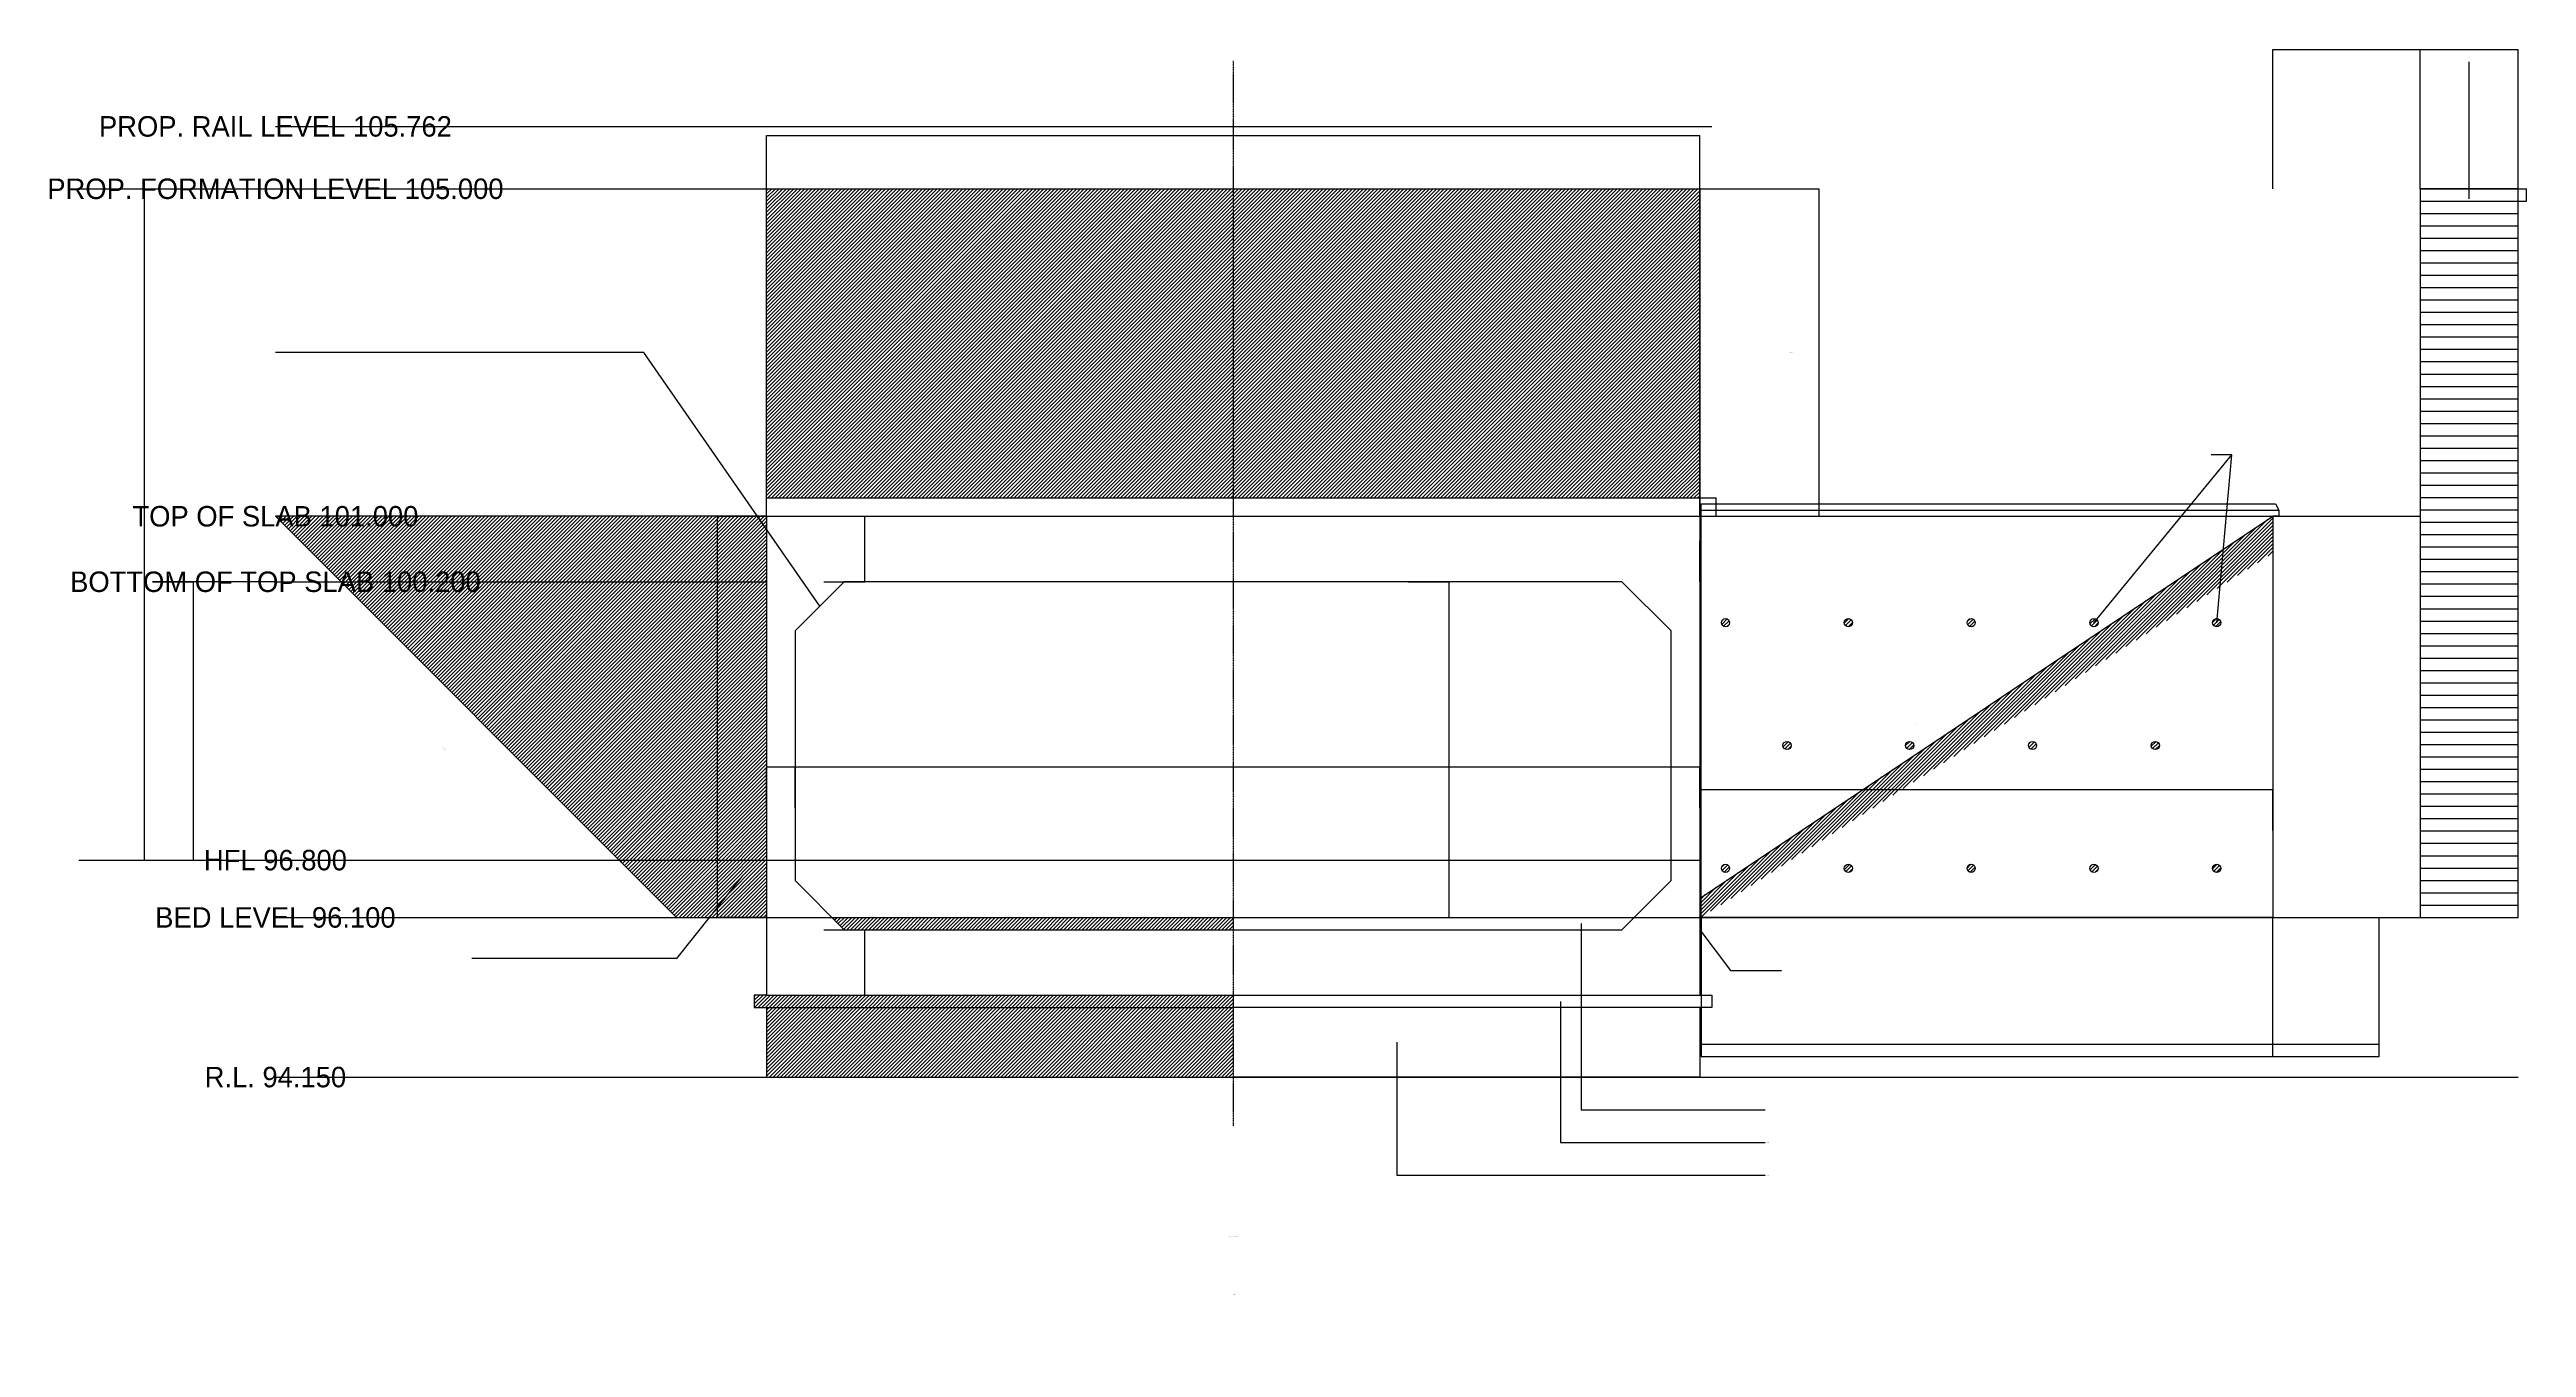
# Model space of a CAD drawing. Header units: millimetres. Extents: x -14460 to 15800, y 90848 to 106700.
import ezdxf
from ezdxf.enums import TextEntityAlignment as Align

# ---------------------------------------------------------------- set-up
doc = ezdxf.new("R2010")
doc.units = ezdxf.units.MM
doc.linetypes.add('CENTER', pattern=[5.08, 3.175, -0.635, 0.635, -0.635])
for name, color, linetype in [('BRG-CENTRE', 7, 'CENTER'), ('BRG-GROUND', 7, 'Continuous'), ('BRG-HIDDEN', 7, 'Continuous'), ('BRG-LEVEL', 7, 'Continuous'), ('BRG-OUTLINE', 7, 'Continuous'), ('BRG-SECONDARY', 7, 'Continuous'), ('BRG-WATER', 7, 'Continuous'), ('DIM', 7, 'Continuous'), ('HATCH', 7, 'Continuous'), ('TEXT', 7, 'Continuous')]:
    doc.layers.add(name, color=color, linetype=linetype)
doc.styles.add('OpenSansCondensed-Light', font='OpenSansCondensed-Light.ttf')
doc.dimstyles.new('EZDXF', dxfattribs={"dimtxt": 0.25, "dimasz": 0.175, "dimexe": 0.375, "dimexo": 0.125, "dimgap": 0.1, "dimtad": 1, "dimlfac": 100, "dimzin": 12, "dimdsep": 46, "dimtxsty": 'OpenSansCondensed-Light', "dimblk": 'ARCHTICK', "dimcen": 2.5, "dimazin": 3, "dimtfac": 0.5, "dimtmove": 2, "dimatfit": 3})

# ---------------------------------------------------------------- blocks, each defined once
blk = doc.blocks.new('_ARCHTICK')
at = {"color": 0, "linetype": 'BYBLOCK', "const_width": 0.15}
blk.add_lwpolyline([(-0.5, -0.5), (0.5, 0.5)], dxfattribs=at)

msp = doc.modelspace()

# ---------------------------------------------------------------- hatches: boundary and pattern name
at = {"layer": 'HATCH'}
h = msp.add_hatch(dxfattribs=at)
h.set_pattern_fill('ANSI31', scale=10)
h.paths.add_polyline_path([(-5700, 105000), (5700, 105000), (5700, 101225), (-5700, 101225)])
h = msp.add_hatch(dxfattribs=at)
h.set_pattern_fill('ANSI31', scale=10)
h.paths.add_polyline_path([(-11700, 101000), (-6300, 101000), (-6300, 96100), (-6800, 96100)])
h = msp.add_hatch(dxfattribs=at)
h.set_pattern_fill('ANSI31', scale=10)
h.paths.add_polyline_path([(-6300, 101000), (-5700, 101000), (-5700, 96100), (-6300, 96100)])
h = msp.add_hatch(dxfattribs=at)
h.set_pattern_fill('ANSI31', scale=10)
h.paths.add_polyline_path([(5716, 96344), (12700, 101000), (12700, 100550), (5716, 96100)])
h = msp.add_hatch(dxfattribs=at)
h.set_pattern_fill('ANSI31', scale=10)
h.paths.add_polyline_path([(6066, 99700), (6065.809735, 99704.357787), (6065.240388, 99708.682409), (6064.296291, 99712.940952), (6062.984631, 99717.101007), (6061.315389, 99721.130913), (6059.30127, 99725), (6056.957602, 99728.678822), (6054.302222, 99732.13938), (6051.355339, 99735.355339), (6048.13938, 99738.302222), (6044.678822, 99740.957602), (6041, 99743.30127), (6037.130913, 99745.315389), (6033.101007, 99746.984631), (6028.940952, 99748.296291), (6024.682409, 99749.240388), (6020.357787, 99749.809735), (6016, 99750), (6011.642213, 99749.809735), (6007.317591, 99749.240388), (6003.059048, 99748.296291), (5998.898993, 99746.984631), (5994.869087, 99745.315389), (5991, 99743.30127), (5987.321178, 99740.957602), (5983.86062, 99738.302222), (5980.644661, 99735.355339), (5977.697778, 99732.13938), (5975.042398, 99728.678822), (5972.69873, 99725), (5970.684611, 99721.130913), (5969.015369, 99717.101007), (5967.703709, 99712.940952), (5966.759612, 99708.682409), (5966.190265, 99704.357787), (5966, 99700), (5966.190265, 99695.642213), (5966.759612, 99691.317591), (5967.703709, 99687.059048), (5969.015369, 99682.898993), (5970.684611, 99678.869087), (5972.69873, 99675), (5975.042398, 99671.321178), (5977.697778, 99667.86062), (5980.644661, 99664.644661), (5983.86062, 99661.697778), (5987.321178, 99659.042398), (5991, 99656.69873), (5994.869087, 99654.684611), (5998.898993, 99653.015369), (6003.059048, 99651.703709), (6007.317591, 99650.759612), (6011.642213, 99650.190265), (6016, 99650), (6020.357787, 99650.190265), (6024.682409, 99650.759612), (6028.940952, 99651.703709), (6033.101007, 99653.015369), (6037.130913, 99654.684611), (6041, 99656.69873), (6044.678822, 99659.042398), (6048.13938, 99661.697778), (6051.355339, 99664.644661), (6054.302222, 99667.86062), (6056.957602, 99671.321178), (6059.30127, 99675), (6061.315389, 99678.869087), (6062.984631, 99682.898993), (6064.296291, 99687.059048), (6065.240388, 99691.317591), (6065.809735, 99695.642213)])
h = msp.add_hatch(dxfattribs=at)
h.set_pattern_fill('ANSI31', scale=10)
h.paths.add_polyline_path([(7566, 99700), (7565.809735, 99704.357787), (7565.240388, 99708.682409), (7564.296291, 99712.940952), (7562.984631, 99717.101007), (7561.315389, 99721.130913), (7559.30127, 99725), (7556.957602, 99728.678822), (7554.302222, 99732.13938), (7551.355339, 99735.355339), (7548.13938, 99738.302222), (7544.678822, 99740.957602), (7541, 99743.30127), (7537.130913, 99745.315389), (7533.101007, 99746.984631), (7528.940952, 99748.296291), (7524.682409, 99749.240388), (7520.357787, 99749.809735), (7516, 99750), (7511.642213, 99749.809735), (7507.317591, 99749.240388), (7503.059048, 99748.296291), (7498.898993, 99746.984631), (7494.869087, 99745.315389), (7491, 99743.30127), (7487.321178, 99740.957602), (7483.86062, 99738.302222), (7480.644661, 99735.355339), (7477.697778, 99732.13938), (7475.042398, 99728.678822), (7472.69873, 99725), (7470.684611, 99721.130913), (7469.015369, 99717.101007), (7467.703709, 99712.940952), (7466.759612, 99708.682409), (7466.190265, 99704.357787), (7466, 99700), (7466.190265, 99695.642213), (7466.759612, 99691.317591), (7467.703709, 99687.059048), (7469.015369, 99682.898993), (7470.684611, 99678.869087), (7472.69873, 99675), (7475.042398, 99671.321178), (7477.697778, 99667.86062), (7480.644661, 99664.644661), (7483.86062, 99661.697778), (7487.321178, 99659.042398), (7491, 99656.69873), (7494.869087, 99654.684611), (7498.898993, 99653.015369), (7503.059048, 99651.703709), (7507.317591, 99650.759612), (7511.642213, 99650.190265), (7516, 99650), (7520.357787, 99650.190265), (7524.682409, 99650.759612), (7528.940952, 99651.703709), (7533.101007, 99653.015369), (7537.130913, 99654.684611), (7541, 99656.69873), (7544.678822, 99659.042398), (7548.13938, 99661.697778), (7551.355339, 99664.644661), (7554.302222, 99667.86062), (7556.957602, 99671.321178), (7559.30127, 99675), (7561.315389, 99678.869087), (7562.984631, 99682.898993), (7564.296291, 99687.059048), (7565.240388, 99691.317591), (7565.809735, 99695.642213)])
h = msp.add_hatch(dxfattribs=at)
h.set_pattern_fill('ANSI31', scale=10)
h.paths.add_polyline_path([(9066, 99700), (9065.809735, 99704.357787), (9065.240388, 99708.682409), (9064.296291, 99712.940952), (9062.984631, 99717.101007), (9061.315389, 99721.130913), (9059.30127, 99725), (9056.957602, 99728.678822), (9054.302222, 99732.13938), (9051.355339, 99735.355339), (9048.13938, 99738.302222), (9044.678822, 99740.957602), (9041, 99743.30127), (9037.130913, 99745.315389), (9033.101007, 99746.984631), (9028.940952, 99748.296291), (9024.682409, 99749.240388), (9020.357787, 99749.809735), (9016, 99750), (9011.642213, 99749.809735), (9007.317591, 99749.240388), (9003.059048, 99748.296291), (8998.898993, 99746.984631), (8994.869087, 99745.315389), (8991, 99743.30127), (8987.321178, 99740.957602), (8983.86062, 99738.302222), (8980.644661, 99735.355339), (8977.697778, 99732.13938), (8975.042398, 99728.678822), (8972.69873, 99725), (8970.684611, 99721.130913), (8969.015369, 99717.101007), (8967.703709, 99712.940952), (8966.759612, 99708.682409), (8966.190265, 99704.357787), (8966, 99700), (8966.190265, 99695.642213), (8966.759612, 99691.317591), (8967.703709, 99687.059048), (8969.015369, 99682.898993), (8970.684611, 99678.869087), (8972.69873, 99675), (8975.042398, 99671.321178), (8977.697778, 99667.86062), (8980.644661, 99664.644661), (8983.86062, 99661.697778), (8987.321178, 99659.042398), (8991, 99656.69873), (8994.869087, 99654.684611), (8998.898993, 99653.015369), (9003.059048, 99651.703709), (9007.317591, 99650.759612), (9011.642213, 99650.190265), (9016, 99650), (9020.357787, 99650.190265), (9024.682409, 99650.759612), (9028.940952, 99651.703709), (9033.101007, 99653.015369), (9037.130913, 99654.684611), (9041, 99656.69873), (9044.678822, 99659.042398), (9048.13938, 99661.697778), (9051.355339, 99664.644661), (9054.302222, 99667.86062), (9056.957602, 99671.321178), (9059.30127, 99675), (9061.315389, 99678.869087), (9062.984631, 99682.898993), (9064.296291, 99687.059048), (9065.240388, 99691.317591), (9065.809735, 99695.642213)])
h = msp.add_hatch(dxfattribs=at)
h.set_pattern_fill('ANSI31', scale=10)
h.paths.add_polyline_path([(10566, 99700), (10565.809735, 99704.357787), (10565.240388, 99708.682409), (10564.296291, 99712.940952), (10562.984631, 99717.101007), (10561.315389, 99721.130913), (10559.30127, 99725), (10556.957602, 99728.678822), (10554.302222, 99732.13938), (10551.355339, 99735.355339), (10548.13938, 99738.302222), (10544.678822, 99740.957602), (10541, 99743.30127), (10537.130913, 99745.315389), (10533.101007, 99746.984631), (10528.940952, 99748.296291), (10524.682409, 99749.240388), (10520.357787, 99749.809735), (10516, 99750), (10511.642213, 99749.809735), (10507.317591, 99749.240388), (10503.059048, 99748.296291), (10498.898993, 99746.984631), (10494.869087, 99745.315389), (10491, 99743.30127), (10487.321178, 99740.957602), (10483.86062, 99738.302222), (10480.644661, 99735.355339), (10477.697778, 99732.13938), (10475.042398, 99728.678822), (10472.69873, 99725), (10470.684611, 99721.130913), (10469.015369, 99717.101007), (10467.703709, 99712.940952), (10466.759612, 99708.682409), (10466.190265, 99704.357787), (10466, 99700), (10466.190265, 99695.642213), (10466.759612, 99691.317591), (10467.703709, 99687.059048), (10469.015369, 99682.898993), (10470.684611, 99678.869087), (10472.69873, 99675), (10475.042398, 99671.321178), (10477.697778, 99667.86062), (10480.644661, 99664.644661), (10483.86062, 99661.697778), (10487.321178, 99659.042398), (10491, 99656.69873), (10494.869087, 99654.684611), (10498.898993, 99653.015369), (10503.059048, 99651.703709), (10507.317591, 99650.759612), (10511.642213, 99650.190265), (10516, 99650), (10520.357787, 99650.190265), (10524.682409, 99650.759612), (10528.940952, 99651.703709), (10533.101007, 99653.015369), (10537.130913, 99654.684611), (10541, 99656.69873), (10544.678822, 99659.042398), (10548.13938, 99661.697778), (10551.355339, 99664.644661), (10554.302222, 99667.86062), (10556.957602, 99671.321178), (10559.30127, 99675), (10561.315389, 99678.869087), (10562.984631, 99682.898993), (10564.296291, 99687.059048), (10565.240388, 99691.317591), (10565.809735, 99695.642213)])
h = msp.add_hatch(dxfattribs=at)
h.set_pattern_fill('ANSI31', scale=10)
h.paths.add_polyline_path([(12066, 99700), (12065.809735, 99704.357787), (12065.240388, 99708.682409), (12064.296291, 99712.940952), (12062.984631, 99717.101007), (12061.315389, 99721.130913), (12059.30127, 99725), (12056.957602, 99728.678822), (12054.302222, 99732.13938), (12051.355339, 99735.355339), (12048.13938, 99738.302222), (12044.678822, 99740.957602), (12041, 99743.30127), (12037.130913, 99745.315389), (12033.101007, 99746.984631), (12028.940952, 99748.296291), (12024.682409, 99749.240388), (12020.357787, 99749.809735), (12016, 99750), (12011.642213, 99749.809735), (12007.317591, 99749.240388), (12003.059048, 99748.296291), (11998.898993, 99746.984631), (11994.869087, 99745.315389), (11991, 99743.30127), (11987.321178, 99740.957602), (11983.86062, 99738.302222), (11980.644661, 99735.355339), (11977.697778, 99732.13938), (11975.042398, 99728.678822), (11972.69873, 99725), (11970.684611, 99721.130913), (11969.015369, 99717.101007), (11967.703709, 99712.940952), (11966.759612, 99708.682409), (11966.190265, 99704.357787), (11966, 99700), (11966.190265, 99695.642213), (11966.759612, 99691.317591), (11967.703709, 99687.059048), (11969.015369, 99682.898993), (11970.684611, 99678.869087), (11972.69873, 99675), (11975.042398, 99671.321178), (11977.697778, 99667.86062), (11980.644661, 99664.644661), (11983.86062, 99661.697778), (11987.321178, 99659.042398), (11991, 99656.69873), (11994.869087, 99654.684611), (11998.898993, 99653.015369), (12003.059048, 99651.703709), (12007.317591, 99650.759612), (12011.642213, 99650.190265), (12016, 99650), (12020.357787, 99650.190265), (12024.682409, 99650.759612), (12028.940952, 99651.703709), (12033.101007, 99653.015369), (12037.130913, 99654.684611), (12041, 99656.69873), (12044.678822, 99659.042398), (12048.13938, 99661.697778), (12051.355339, 99664.644661), (12054.302222, 99667.86062), (12056.957602, 99671.321178), (12059.30127, 99675), (12061.315389, 99678.869087), (12062.984631, 99682.898993), (12064.296291, 99687.059048), (12065.240388, 99691.317591), (12065.809735, 99695.642213)])
h = msp.add_hatch(dxfattribs=at)
h.set_pattern_fill('ANSI31', scale=10)
h.paths.add_polyline_path([(6816, 98200), (6815.809735, 98204.357787), (6815.240388, 98208.682409), (6814.296291, 98212.940952), (6812.984631, 98217.101007), (6811.315389, 98221.130913), (6809.30127, 98225), (6806.957602, 98228.678822), (6804.302222, 98232.13938), (6801.355339, 98235.355339), (6798.13938, 98238.302222), (6794.678822, 98240.957602), (6791, 98243.30127), (6787.130913, 98245.315389), (6783.101007, 98246.984631), (6778.940952, 98248.296291), (6774.682409, 98249.240388), (6770.357787, 98249.809735), (6766, 98250), (6761.642213, 98249.809735), (6757.317591, 98249.240388), (6753.059048, 98248.296291), (6748.898993, 98246.984631), (6744.869087, 98245.315389), (6741, 98243.30127), (6737.321178, 98240.957602), (6733.86062, 98238.302222), (6730.644661, 98235.355339), (6727.697778, 98232.13938), (6725.042398, 98228.678822), (6722.69873, 98225), (6720.684611, 98221.130913), (6719.015369, 98217.101007), (6717.703709, 98212.940952), (6716.759612, 98208.682409), (6716.190265, 98204.357787), (6716, 98200), (6716.190265, 98195.642213), (6716.759612, 98191.317591), (6717.703709, 98187.059048), (6719.015369, 98182.898993), (6720.684611, 98178.869087), (6722.69873, 98175), (6725.042398, 98171.321178), (6727.697778, 98167.86062), (6730.644661, 98164.644661), (6733.86062, 98161.697778), (6737.321178, 98159.042398), (6741, 98156.69873), (6744.869087, 98154.684611), (6748.898993, 98153.015369), (6753.059048, 98151.703709), (6757.317591, 98150.759612), (6761.642213, 98150.190265), (6766, 98150), (6770.357787, 98150.190265), (6774.682409, 98150.759612), (6778.940952, 98151.703709), (6783.101007, 98153.015369), (6787.130913, 98154.684611), (6791, 98156.69873), (6794.678822, 98159.042398), (6798.13938, 98161.697778), (6801.355339, 98164.644661), (6804.302222, 98167.86062), (6806.957602, 98171.321178), (6809.30127, 98175), (6811.315389, 98178.869087), (6812.984631, 98182.898993), (6814.296291, 98187.059048), (6815.240388, 98191.317591), (6815.809735, 98195.642213)])
h = msp.add_hatch(dxfattribs=at)
h.set_pattern_fill('ANSI31', scale=10)
h.paths.add_polyline_path([(8316, 98200), (8315.809735, 98204.357787), (8315.240388, 98208.682409), (8314.296291, 98212.940952), (8312.984631, 98217.101007), (8311.315389, 98221.130913), (8309.30127, 98225), (8306.957602, 98228.678822), (8304.302222, 98232.13938), (8301.355339, 98235.355339), (8298.13938, 98238.302222), (8294.678822, 98240.957602), (8291, 98243.30127), (8287.130913, 98245.315389), (8283.101007, 98246.984631), (8278.940952, 98248.296291), (8274.682409, 98249.240388), (8270.357787, 98249.809735), (8266, 98250), (8261.642213, 98249.809735), (8257.317591, 98249.240388), (8253.059048, 98248.296291), (8248.898993, 98246.984631), (8244.869087, 98245.315389), (8241, 98243.30127), (8237.321178, 98240.957602), (8233.86062, 98238.302222), (8230.644661, 98235.355339), (8227.697778, 98232.13938), (8225.042398, 98228.678822), (8222.69873, 98225), (8220.684611, 98221.130913), (8219.015369, 98217.101007), (8217.703709, 98212.940952), (8216.759612, 98208.682409), (8216.190265, 98204.357787), (8216, 98200), (8216.190265, 98195.642213), (8216.759612, 98191.317591), (8217.703709, 98187.059048), (8219.015369, 98182.898993), (8220.684611, 98178.869087), (8222.69873, 98175), (8225.042398, 98171.321178), (8227.697778, 98167.86062), (8230.644661, 98164.644661), (8233.86062, 98161.697778), (8237.321178, 98159.042398), (8241, 98156.69873), (8244.869087, 98154.684611), (8248.898993, 98153.015369), (8253.059048, 98151.703709), (8257.317591, 98150.759612), (8261.642213, 98150.190265), (8266, 98150), (8270.357787, 98150.190265), (8274.682409, 98150.759612), (8278.940952, 98151.703709), (8283.101007, 98153.015369), (8287.130913, 98154.684611), (8291, 98156.69873), (8294.678822, 98159.042398), (8298.13938, 98161.697778), (8301.355339, 98164.644661), (8304.302222, 98167.86062), (8306.957602, 98171.321178), (8309.30127, 98175), (8311.315389, 98178.869087), (8312.984631, 98182.898993), (8314.296291, 98187.059048), (8315.240388, 98191.317591), (8315.809735, 98195.642213)])
h = msp.add_hatch(dxfattribs=at)
h.set_pattern_fill('ANSI31', scale=10)
h.paths.add_polyline_path([(9816, 98200), (9815.809735, 98204.357787), (9815.240388, 98208.682409), (9814.296291, 98212.940952), (9812.984631, 98217.101007), (9811.315389, 98221.130913), (9809.30127, 98225), (9806.957602, 98228.678822), (9804.302222, 98232.13938), (9801.355339, 98235.355339), (9798.13938, 98238.302222), (9794.678822, 98240.957602), (9791, 98243.30127), (9787.130913, 98245.315389), (9783.101007, 98246.984631), (9778.940952, 98248.296291), (9774.682409, 98249.240388), (9770.357787, 98249.809735), (9766, 98250), (9761.642213, 98249.809735), (9757.317591, 98249.240388), (9753.059048, 98248.296291), (9748.898993, 98246.984631), (9744.869087, 98245.315389), (9741, 98243.30127), (9737.321178, 98240.957602), (9733.86062, 98238.302222), (9730.644661, 98235.355339), (9727.697778, 98232.13938), (9725.042398, 98228.678822), (9722.69873, 98225), (9720.684611, 98221.130913), (9719.015369, 98217.101007), (9717.703709, 98212.940952), (9716.759612, 98208.682409), (9716.190265, 98204.357787), (9716, 98200), (9716.190265, 98195.642213), (9716.759612, 98191.317591), (9717.703709, 98187.059048), (9719.015369, 98182.898993), (9720.684611, 98178.869087), (9722.69873, 98175), (9725.042398, 98171.321178), (9727.697778, 98167.86062), (9730.644661, 98164.644661), (9733.86062, 98161.697778), (9737.321178, 98159.042398), (9741, 98156.69873), (9744.869087, 98154.684611), (9748.898993, 98153.015369), (9753.059048, 98151.703709), (9757.317591, 98150.759612), (9761.642213, 98150.190265), (9766, 98150), (9770.357787, 98150.190265), (9774.682409, 98150.759612), (9778.940952, 98151.703709), (9783.101007, 98153.015369), (9787.130913, 98154.684611), (9791, 98156.69873), (9794.678822, 98159.042398), (9798.13938, 98161.697778), (9801.355339, 98164.644661), (9804.302222, 98167.86062), (9806.957602, 98171.321178), (9809.30127, 98175), (9811.315389, 98178.869087), (9812.984631, 98182.898993), (9814.296291, 98187.059048), (9815.240388, 98191.317591), (9815.809735, 98195.642213)])
h = msp.add_hatch(dxfattribs=at)
h.set_pattern_fill('ANSI31', scale=10)
h.paths.add_polyline_path([(11316, 98200), (11315.809735, 98204.357787), (11315.240388, 98208.682409), (11314.296291, 98212.940952), (11312.984631, 98217.101007), (11311.315389, 98221.130913), (11309.30127, 98225), (11306.957602, 98228.678822), (11304.302222, 98232.13938), (11301.355339, 98235.355339), (11298.13938, 98238.302222), (11294.678822, 98240.957602), (11291, 98243.30127), (11287.130913, 98245.315389), (11283.101007, 98246.984631), (11278.940952, 98248.296291), (11274.682409, 98249.240388), (11270.357787, 98249.809735), (11266, 98250), (11261.642213, 98249.809735), (11257.317591, 98249.240388), (11253.059048, 98248.296291), (11248.898993, 98246.984631), (11244.869087, 98245.315389), (11241, 98243.30127), (11237.321178, 98240.957602), (11233.86062, 98238.302222), (11230.644661, 98235.355339), (11227.697778, 98232.13938), (11225.042398, 98228.678822), (11222.69873, 98225), (11220.684611, 98221.130913), (11219.015369, 98217.101007), (11217.703709, 98212.940952), (11216.759612, 98208.682409), (11216.190265, 98204.357787), (11216, 98200), (11216.190265, 98195.642213), (11216.759612, 98191.317591), (11217.703709, 98187.059048), (11219.015369, 98182.898993), (11220.684611, 98178.869087), (11222.69873, 98175), (11225.042398, 98171.321178), (11227.697778, 98167.86062), (11230.644661, 98164.644661), (11233.86062, 98161.697778), (11237.321178, 98159.042398), (11241, 98156.69873), (11244.869087, 98154.684611), (11248.898993, 98153.015369), (11253.059048, 98151.703709), (11257.317591, 98150.759612), (11261.642213, 98150.190265), (11266, 98150), (11270.357787, 98150.190265), (11274.682409, 98150.759612), (11278.940952, 98151.703709), (11283.101007, 98153.015369), (11287.130913, 98154.684611), (11291, 98156.69873), (11294.678822, 98159.042398), (11298.13938, 98161.697778), (11301.355339, 98164.644661), (11304.302222, 98167.86062), (11306.957602, 98171.321178), (11309.30127, 98175), (11311.315389, 98178.869087), (11312.984631, 98182.898993), (11314.296291, 98187.059048), (11315.240388, 98191.317591), (11315.809735, 98195.642213)])
h = msp.add_hatch(dxfattribs=at)
h.set_pattern_fill('ANSI31', scale=10)
h.paths.add_polyline_path([(6066, 96700), (6065.809735, 96704.357787), (6065.240388, 96708.682409), (6064.296291, 96712.940952), (6062.984631, 96717.101007), (6061.315389, 96721.130913), (6059.30127, 96725), (6056.957602, 96728.678822), (6054.302222, 96732.13938), (6051.355339, 96735.355339), (6048.13938, 96738.302222), (6044.678822, 96740.957602), (6041, 96743.30127), (6037.130913, 96745.315389), (6033.101007, 96746.984631), (6028.940952, 96748.296291), (6024.682409, 96749.240388), (6020.357787, 96749.809735), (6016, 96750), (6011.642213, 96749.809735), (6007.317591, 96749.240388), (6003.059048, 96748.296291), (5998.898993, 96746.984631), (5994.869087, 96745.315389), (5991, 96743.30127), (5987.321178, 96740.957602), (5983.86062, 96738.302222), (5980.644661, 96735.355339), (5977.697778, 96732.13938), (5975.042398, 96728.678822), (5972.69873, 96725), (5970.684611, 96721.130913), (5969.015369, 96717.101007), (5967.703709, 96712.940952), (5966.759612, 96708.682409), (5966.190265, 96704.357787), (5966, 96700), (5966.190265, 96695.642213), (5966.759612, 96691.317591), (5967.703709, 96687.059048), (5969.015369, 96682.898993), (5970.684611, 96678.869087), (5972.69873, 96675), (5975.042398, 96671.321178), (5977.697778, 96667.86062), (5980.644661, 96664.644661), (5983.86062, 96661.697778), (5987.321178, 96659.042398), (5991, 96656.69873), (5994.869087, 96654.684611), (5998.898993, 96653.015369), (6003.059048, 96651.703709), (6007.317591, 96650.759612), (6011.642213, 96650.190265), (6016, 96650), (6020.357787, 96650.190265), (6024.682409, 96650.759612), (6028.940952, 96651.703709), (6033.101007, 96653.015369), (6037.130913, 96654.684611), (6041, 96656.69873), (6044.678822, 96659.042398), (6048.13938, 96661.697778), (6051.355339, 96664.644661), (6054.302222, 96667.86062), (6056.957602, 96671.321178), (6059.30127, 96675), (6061.315389, 96678.869087), (6062.984631, 96682.898993), (6064.296291, 96687.059048), (6065.240388, 96691.317591), (6065.809735, 96695.642213)])
h = msp.add_hatch(dxfattribs=at)
h.set_pattern_fill('ANSI31', scale=10)
h.paths.add_polyline_path([(7566, 96700), (7565.809735, 96704.357787), (7565.240388, 96708.682409), (7564.296291, 96712.940952), (7562.984631, 96717.101007), (7561.315389, 96721.130913), (7559.30127, 96725), (7556.957602, 96728.678822), (7554.302222, 96732.13938), (7551.355339, 96735.355339), (7548.13938, 96738.302222), (7544.678822, 96740.957602), (7541, 96743.30127), (7537.130913, 96745.315389), (7533.101007, 96746.984631), (7528.940952, 96748.296291), (7524.682409, 96749.240388), (7520.357787, 96749.809735), (7516, 96750), (7511.642213, 96749.809735), (7507.317591, 96749.240388), (7503.059048, 96748.296291), (7498.898993, 96746.984631), (7494.869087, 96745.315389), (7491, 96743.30127), (7487.321178, 96740.957602), (7483.86062, 96738.302222), (7480.644661, 96735.355339), (7477.697778, 96732.13938), (7475.042398, 96728.678822), (7472.69873, 96725), (7470.684611, 96721.130913), (7469.015369, 96717.101007), (7467.703709, 96712.940952), (7466.759612, 96708.682409), (7466.190265, 96704.357787), (7466, 96700), (7466.190265, 96695.642213), (7466.759612, 96691.317591), (7467.703709, 96687.059048), (7469.015369, 96682.898993), (7470.684611, 96678.869087), (7472.69873, 96675), (7475.042398, 96671.321178), (7477.697778, 96667.86062), (7480.644661, 96664.644661), (7483.86062, 96661.697778), (7487.321178, 96659.042398), (7491, 96656.69873), (7494.869087, 96654.684611), (7498.898993, 96653.015369), (7503.059048, 96651.703709), (7507.317591, 96650.759612), (7511.642213, 96650.190265), (7516, 96650), (7520.357787, 96650.190265), (7524.682409, 96650.759612), (7528.940952, 96651.703709), (7533.101007, 96653.015369), (7537.130913, 96654.684611), (7541, 96656.69873), (7544.678822, 96659.042398), (7548.13938, 96661.697778), (7551.355339, 96664.644661), (7554.302222, 96667.86062), (7556.957602, 96671.321178), (7559.30127, 96675), (7561.315389, 96678.869087), (7562.984631, 96682.898993), (7564.296291, 96687.059048), (7565.240388, 96691.317591), (7565.809735, 96695.642213)])
h = msp.add_hatch(dxfattribs=at)
h.set_pattern_fill('ANSI31', scale=10)
h.paths.add_polyline_path([(9066, 96700), (9065.809735, 96704.357787), (9065.240388, 96708.682409), (9064.296291, 96712.940952), (9062.984631, 96717.101007), (9061.315389, 96721.130913), (9059.30127, 96725), (9056.957602, 96728.678822), (9054.302222, 96732.13938), (9051.355339, 96735.355339), (9048.13938, 96738.302222), (9044.678822, 96740.957602), (9041, 96743.30127), (9037.130913, 96745.315389), (9033.101007, 96746.984631), (9028.940952, 96748.296291), (9024.682409, 96749.240388), (9020.357787, 96749.809735), (9016, 96750), (9011.642213, 96749.809735), (9007.317591, 96749.240388), (9003.059048, 96748.296291), (8998.898993, 96746.984631), (8994.869087, 96745.315389), (8991, 96743.30127), (8987.321178, 96740.957602), (8983.86062, 96738.302222), (8980.644661, 96735.355339), (8977.697778, 96732.13938), (8975.042398, 96728.678822), (8972.69873, 96725), (8970.684611, 96721.130913), (8969.015369, 96717.101007), (8967.703709, 96712.940952), (8966.759612, 96708.682409), (8966.190265, 96704.357787), (8966, 96700), (8966.190265, 96695.642213), (8966.759612, 96691.317591), (8967.703709, 96687.059048), (8969.015369, 96682.898993), (8970.684611, 96678.869087), (8972.69873, 96675), (8975.042398, 96671.321178), (8977.697778, 96667.86062), (8980.644661, 96664.644661), (8983.86062, 96661.697778), (8987.321178, 96659.042398), (8991, 96656.69873), (8994.869087, 96654.684611), (8998.898993, 96653.015369), (9003.059048, 96651.703709), (9007.317591, 96650.759612), (9011.642213, 96650.190265), (9016, 96650), (9020.357787, 96650.190265), (9024.682409, 96650.759612), (9028.940952, 96651.703709), (9033.101007, 96653.015369), (9037.130913, 96654.684611), (9041, 96656.69873), (9044.678822, 96659.042398), (9048.13938, 96661.697778), (9051.355339, 96664.644661), (9054.302222, 96667.86062), (9056.957602, 96671.321178), (9059.30127, 96675), (9061.315389, 96678.869087), (9062.984631, 96682.898993), (9064.296291, 96687.059048), (9065.240388, 96691.317591), (9065.809735, 96695.642213)])
h = msp.add_hatch(dxfattribs=at)
h.set_pattern_fill('ANSI31', scale=10)
h.paths.add_polyline_path([(10566, 96700), (10565.809735, 96704.357787), (10565.240388, 96708.682409), (10564.296291, 96712.940952), (10562.984631, 96717.101007), (10561.315389, 96721.130913), (10559.30127, 96725), (10556.957602, 96728.678822), (10554.302222, 96732.13938), (10551.355339, 96735.355339), (10548.13938, 96738.302222), (10544.678822, 96740.957602), (10541, 96743.30127), (10537.130913, 96745.315389), (10533.101007, 96746.984631), (10528.940952, 96748.296291), (10524.682409, 96749.240388), (10520.357787, 96749.809735), (10516, 96750), (10511.642213, 96749.809735), (10507.317591, 96749.240388), (10503.059048, 96748.296291), (10498.898993, 96746.984631), (10494.869087, 96745.315389), (10491, 96743.30127), (10487.321178, 96740.957602), (10483.86062, 96738.302222), (10480.644661, 96735.355339), (10477.697778, 96732.13938), (10475.042398, 96728.678822), (10472.69873, 96725), (10470.684611, 96721.130913), (10469.015369, 96717.101007), (10467.703709, 96712.940952), (10466.759612, 96708.682409), (10466.190265, 96704.357787), (10466, 96700), (10466.190265, 96695.642213), (10466.759612, 96691.317591), (10467.703709, 96687.059048), (10469.015369, 96682.898993), (10470.684611, 96678.869087), (10472.69873, 96675), (10475.042398, 96671.321178), (10477.697778, 96667.86062), (10480.644661, 96664.644661), (10483.86062, 96661.697778), (10487.321178, 96659.042398), (10491, 96656.69873), (10494.869087, 96654.684611), (10498.898993, 96653.015369), (10503.059048, 96651.703709), (10507.317591, 96650.759612), (10511.642213, 96650.190265), (10516, 96650), (10520.357787, 96650.190265), (10524.682409, 96650.759612), (10528.940952, 96651.703709), (10533.101007, 96653.015369), (10537.130913, 96654.684611), (10541, 96656.69873), (10544.678822, 96659.042398), (10548.13938, 96661.697778), (10551.355339, 96664.644661), (10554.302222, 96667.86062), (10556.957602, 96671.321178), (10559.30127, 96675), (10561.315389, 96678.869087), (10562.984631, 96682.898993), (10564.296291, 96687.059048), (10565.240388, 96691.317591), (10565.809735, 96695.642213)])
h = msp.add_hatch(dxfattribs=at)
h.set_pattern_fill('ANSI31', scale=10)
h.paths.add_polyline_path([(12066, 96700), (12065.809735, 96704.357787), (12065.240388, 96708.682409), (12064.296291, 96712.940952), (12062.984631, 96717.101007), (12061.315389, 96721.130913), (12059.30127, 96725), (12056.957602, 96728.678822), (12054.302222, 96732.13938), (12051.355339, 96735.355339), (12048.13938, 96738.302222), (12044.678822, 96740.957602), (12041, 96743.30127), (12037.130913, 96745.315389), (12033.101007, 96746.984631), (12028.940952, 96748.296291), (12024.682409, 96749.240388), (12020.357787, 96749.809735), (12016, 96750), (12011.642213, 96749.809735), (12007.317591, 96749.240388), (12003.059048, 96748.296291), (11998.898993, 96746.984631), (11994.869087, 96745.315389), (11991, 96743.30127), (11987.321178, 96740.957602), (11983.86062, 96738.302222), (11980.644661, 96735.355339), (11977.697778, 96732.13938), (11975.042398, 96728.678822), (11972.69873, 96725), (11970.684611, 96721.130913), (11969.015369, 96717.101007), (11967.703709, 96712.940952), (11966.759612, 96708.682409), (11966.190265, 96704.357787), (11966, 96700), (11966.190265, 96695.642213), (11966.759612, 96691.317591), (11967.703709, 96687.059048), (11969.015369, 96682.898993), (11970.684611, 96678.869087), (11972.69873, 96675), (11975.042398, 96671.321178), (11977.697778, 96667.86062), (11980.644661, 96664.644661), (11983.86062, 96661.697778), (11987.321178, 96659.042398), (11991, 96656.69873), (11994.869087, 96654.684611), (11998.898993, 96653.015369), (12003.059048, 96651.703709), (12007.317591, 96650.759612), (12011.642213, 96650.190265), (12016, 96650), (12020.357787, 96650.190265), (12024.682409, 96650.759612), (12028.940952, 96651.703709), (12033.101007, 96653.015369), (12037.130913, 96654.684611), (12041, 96656.69873), (12044.678822, 96659.042398), (12048.13938, 96661.697778), (12051.355339, 96664.644661), (12054.302222, 96667.86062), (12056.957602, 96671.321178), (12059.30127, 96675), (12061.315389, 96678.869087), (12062.984631, 96682.898993), (12064.296291, 96687.059048), (12065.240388, 96691.317591), (12065.809735, 96695.642213)])
h = msp.add_hatch(dxfattribs=at)
h.set_pattern_fill('ANSI31', scale=10)
h.paths.add_polyline_path([(-4750, 95950), (0, 95950), (0, 96100), (-4900, 96100)])
h = msp.add_hatch(dxfattribs=at)
h.set_pattern_fill('ANSI31', scale=10)
h.paths.add_polyline_path([(-5850, 95150), (0, 95150), (0, 95000), (-5850, 95000)])
h = msp.add_hatch(dxfattribs=at)
h.set_pattern_fill('ANSI31', scale=10)
h.paths.add_polyline_path([(-5700, 95000), (0, 95000), (0, 94150), (-5700, 94150)])

# ---------------------------------------------------------------- linework, layer by layer
at = {"layer": 'BRG-CENTRE'}
msp.add_lwpolyline([(0, 106562), (0, 93550)], dxfattribs=at)
at = {"layer": 'BRG-GROUND'}
for points in [[(-5700, 101000), (-11700, 101000), (-6800, 96100), (-5700, 96100)], [(5716, 96344), (12700, 101000)]]:
    msp.add_lwpolyline(points, dxfattribs=at)
at = {"layer": 'BRG-HIDDEN'}
for points in [[(-5700, 105762), (5850, 105762)], [(-5700, 101000), (-5700, 105000), (5700, 105000), (5700, 101000)], [(-5700, 96100), (15700, 96100)], [(5716, 96100), (5716, 94550), (12700, 94550), (12700, 96100)], [(0, 95150), (5700, 95150)], [(5700, 95150), (5850, 95150), (5850, 95000), (0, 95000)], [(5700, 95000), (5700, 94150), (0, 94150)], [(5716, 94550), (5716, 94400), (12700, 94400), (12700, 94550)], [(-11700, 94150), (15700, 94150)]]:
    msp.add_lwpolyline(points, dxfattribs=at)
at = {"layer": 'BRG-LEVEL'}
for points in [[(-11700, 105762), (-5700, 105762)], [(-14100, 105000), (-5700, 105000)], [(-11700, 100200), (-5700, 100200)], [(-11700, 96100), (-6800, 96100)]]:
    msp.add_lwpolyline(points, dxfattribs=at)
at = {"layer": 'BRG-OUTLINE'}
for points in [[(5716, 101075), (5716, 101150), (12735.25, 101150), (12775, 101075)], [(5716, 101000), (5716, 101075), (12775, 101075), (12775, 101000), (12700, 101000)], [(-5700, 101000), (5700, 101000)], [(-5700, 101000), (-5700, 95150)], [(5700, 101000), (5700, 95150)], [(-5700, 95150), (-5850, 95150), (-5850, 95000), (0, 95000)], [(-5700, 95150), (0, 95150)]]:
    msp.add_lwpolyline(points, dxfattribs=at)
for points in [[(5716, 101000), (12700, 101000), (12700, 96100), (5716, 96100)], [(-4750, 95950), (4750, 95950), (5350, 96550), (5350, 99600), (4750, 100200), (-4750, 100200), (-5350, 99600), (-5350, 96550)]]:
    msp.add_lwpolyline(points, close=True, dxfattribs=at)
for centre in [(6016, 99700), (7516, 99700), (9016, 99700), (10516, 99700), (12016, 99700), (6766, 98200), (8266, 98200), (9766, 98200), (11266, 98200), (6016, 96700), (7516, 96700), (9016, 96700), (10516, 96700), (12016, 96700)]:
    msp.add_circle(centre, 50, dxfattribs=at)
at = {"layer": 'BRG-SECONDARY'}
for points in [[(14500, 96100), (15700, 96100), (15700, 105000), (14500, 105000)], [(-6300, 101000), (-5700, 101000), (-5700, 96100), (-6300, 96100)]]:
    msp.add_lwpolyline(points, close=True, dxfattribs=at)
for points in [[(14500, 104849.152542), (15700, 104849.152542)], [(14500, 104698.305085), (15700, 104698.305085)], [(14500, 104547.457627), (15700, 104547.457627)], [(14500, 104396.610169), (15700, 104396.610169)], [(14500, 104245.762712), (15700, 104245.762712)], [(14500, 104094.915254), (15700, 104094.915254)], [(14500, 103944.067797), (15700, 103944.067797)], [(14500, 103793.220339), (15700, 103793.220339)], [(14500, 103642.372881), (15700, 103642.372881)], [(14500, 103491.525424), (15700, 103491.525424)], [(14500, 103340.677966), (15700, 103340.677966)], [(14500, 103189.830508), (15700, 103189.830508)], [(14500, 103038.983051), (15700, 103038.983051)], [(14500, 102888.135593), (15700, 102888.135593)], [(14500, 102737.288136), (15700, 102737.288136)], [(14500, 102586.440678), (15700, 102586.440678)], [(14500, 102435.59322), (15700, 102435.59322)], [(14500, 102284.745763), (15700, 102284.745763)], [(14500, 102133.898305), (15700, 102133.898305)], [(14500, 101983.050847), (15700, 101983.050847)], [(14500, 101832.20339), (15700, 101832.20339)], [(14500, 101681.355932), (15700, 101681.355932)], [(14500, 101530.508475), (15700, 101530.508475)], [(14500, 101379.661017), (15700, 101379.661017)], [(-5700, 101225), (5700, 101225)], [(14500, 101228.813559), (15700, 101228.813559)], [(14500, 101077.966102), (15700, 101077.966102)], [(12700, 101000), (14500, 101000)], [(14500, 100927.118644), (15700, 100927.118644)], [(14500, 100776.271186), (15700, 100776.271186)], [(14500, 100625.423729), (15700, 100625.423729)], [(14500, 100474.576271), (15700, 100474.576271)], [(14500, 100323.728814), (15700, 100323.728814)], [(14500, 100172.881356), (15700, 100172.881356)], [(14500, 100022.033898), (15700, 100022.033898)], [(14500, 99871.186441), (15700, 99871.186441)], [(14500, 99720.338983), (15700, 99720.338983)], [(14500, 99569.491525), (15700, 99569.491525)], [(14500, 99418.644068), (15700, 99418.644068)], [(14500, 99267.79661), (15700, 99267.79661)], [(14500, 99116.949153), (15700, 99116.949153)], [(14500, 98966.101695), (15700, 98966.101695)], [(14500, 98815.254237), (15700, 98815.254237)], [(14500, 98664.40678), (15700, 98664.40678)], [(14500, 98513.559322), (15700, 98513.559322)], [(14500, 98362.711864), (15700, 98362.711864)], [(14500, 98211.864407), (15700, 98211.864407)], [(14500, 98061.016949), (15700, 98061.016949)], [(14500, 97910.169492), (15700, 97910.169492)], [(14500, 97759.322034), (15700, 97759.322034)], [(14500, 97608.474576), (15700, 97608.474576)], [(14500, 97457.627119), (15700, 97457.627119)], [(14500, 97306.779661), (15700, 97306.779661)], [(14500, 97155.932203), (15700, 97155.932203)], [(14500, 97005.084746), (15700, 97005.084746)], [(14500, 96854.237288), (15700, 96854.237288)], [(14500, 96703.389831), (15700, 96703.389831)], [(14500, 96552.542373), (15700, 96552.542373)], [(14500, 96401.694915), (15700, 96401.694915)], [(14500, 96250.847458), (15700, 96250.847458)], [(-4900, 96100), (4900, 96100)], [(12700, 96100), (14500, 96100)], [(-5700, 95000), (-5700, 94150), (0, 94150)]]:
    msp.add_lwpolyline(points, dxfattribs=at)
at = {"layer": 'BRG-WATER'}
for points in [[(-11700, 100200), (-13200, 100200)], [(-14100, 96800), (5700, 96800)]]:
    msp.add_lwpolyline(points, dxfattribs=at)

# ---------------------------------------------------------------- texts
at = {"layer": 'TEXT'}
for s, height, p in [('℄ OF PROP. BRIDGE', 2.5, (-75, 106662)), ('STEPS', 2.2, (15100, 106600)), ('PROP. RAIL LEVEL 105.762', 250, (-11700, 105762)), ('PROP. FORMATION LEVEL 105.000', 250, (-11700, 105000)), ('4000 mmEARTHCUSHION', 2.5, (6810, 103000)), ('TOP OF SLAB 101.000', 250, (-11700, 101000)), ('BOTTOM OF TOP SLAB 100.200', 250, (-11700, 100200)), ('16mm GAP', 2.2, (5816, 100275)), ('HFL 96.800', 250, (-11700, 96800)), ('BED LEVEL 96.100', 250, (-11700, 96100)), ('R.L. 94.150', 250, (-11700, 94150)), ('HALF SECTION & HALF ELEVATION', 5, (0, 92200)), ('PROPOSED BRIDGE', 4, (0, 91500)), ('(SCALE: 1:100)', 3, (0, 90850))]:
    msp.add_text(s, height=height, dxfattribs=at).set_placement(p, align=Align.MIDDLE_CENTER)
for s, p in [('HAUNCH 600 X 600mm', (-11700, 103000)), ('100 DIA PVCDRAINAGE PIPE', (11950, 101750)), ('600 THK. BOULDER', (-9300, 95600)), ('16mm GAP', (6700, 95450)), ('150TH. WEARING COURSE', (6500, 93750)), ('150TH. PCC BASE COURSE', (6500, 93350)), ('850THK. GRANULAR FILLING', (6500, 92950))]:
    msp.add_text(s, height=2.5, dxfattribs=at).set_placement(p, align=Align.BOTTOM_LEFT)
for s, rotation, p in [('1(V):1.5(H)', 33.690067526, (8343.189941, 98456.015088)), ('SLOPE NOT STEEPERTHAN 1:1', -45, (-9638.90873, 98161.09127))]:
    msp.add_text(s, height=2.2, rotation=rotation, dxfattribs=at).set_placement(p, align=Align.MIDDLE_CENTER)

# ---------------------------------------------------------------- dimensions: what is measured, and where the dimension line sits
at = {"layer": 'DIM'}
for base, p1, p2 in [((12700, 106700), (12700, 105000), (14500, 105000)), ((14500, 106700), (14500, 105000), (15700, 105000)), ((-5700, 105650), (-5700, 101000), (5700, 101000)), ((5700, 100700), (5700, 100200), (5716, 100200)), ((-5700, 97937.5), (-5700, 97437.5), (-5350, 97437.5)), ((-5350, 97937.5), (-5350, 97437.5), (5350, 97437.5)), ((5350, 97937.5), (5350, 97437.5), (5700, 97437.5)), ((5716, 97662.5), (5716, 97162.5), (12700, 97162.5))]:
    msp.add_linear_dim(base=base, p1=p1, p2=p2, dimstyle='EZDXF', dxfattribs=at).render()
for base, p1, p2 in [((-13300, 96800), (-13800, 96800), (-13800, 105000)), ((7160, 101000), (5700, 101000), (5700, 105000)), ((15800, 104849.152542), (14500, 104849.152542), (14500, 105000)), ((5900, 101000), (5400, 101000), (5400, 101225)), ((-4500, 100200), (-5000, 100200), (-5000, 101000)), ((-12700, 96800), (-13200, 96800), (-13200, 100200)), ((2640, 96100), (2140, 96100), (2140, 100200)), ((-4500, 95150), (-5000, 95150), (-5000, 95950)), ((14000, 94550), (12700, 94550), (12700, 96100)), ((14000, 94400), (12700, 94400), (12700, 94550))]:
    msp.add_linear_dim(base=base, p1=p1, p2=p2, angle=90, dimstyle='EZDXF', dxfattribs=at).render()

# ---------------------------------------------------------------- leaders
at = {"layer": 'TEXT'}
for points in [[(15100, 104875), (15100, 106550)], [(-5050, 99900), (-7200, 103000), (-11700, 103000)], [(10516, 99700), (12200, 101750)], [(12016, 99700), (12200, 101750), (11950, 101750)], [(-6000, 96600), (-6800, 95600), (-9300, 95600)], [(4250, 96025), (4250, 93750), (6500, 93750)], [(5700, 95950), (6075, 95450), (6700, 95450)], [(4000, 95075), (4000, 93350), (6500, 93350)], [(2000, 94575), (2000, 92950), (6500, 92950)]]:
    msp.add_leader(points, dimstyle='EZDXF', dxfattribs=at)

doc.saveas('drawing.dxf')
